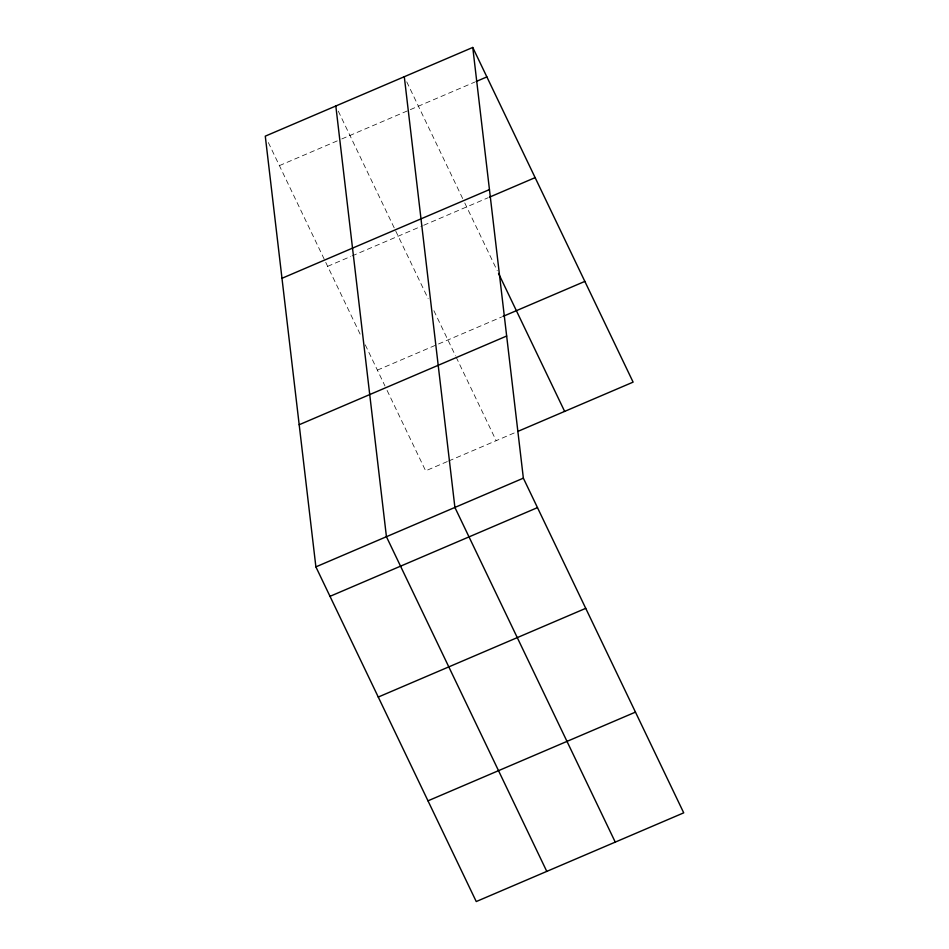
<?xml version="1.0" encoding="UTF-8"?>
<svg xmlns="http://www.w3.org/2000/svg" width="949" height="949" viewBox="0 0 949 949"><rect width="100%" height="100%" fill="white"/><g stroke="black" fill="none" stroke-linecap="round" stroke-linejoin="round"><path stroke-width="0.71" stroke-dasharray="4.75 3.56" d="M279.397 165.624L340.442 139.527M341.806 138.945L409.007 110.203M410.359 109.633L474.797 82.077M327.654 266.349L350.715 256.479M352.079 255.91L422.364 225.85M423.705 225.281L488.142 197.724M377.382 370.122L501.618 316.99M447.335 461.558L425.638 470.834L385.626 387.346M448.699 460.977L516.315 432.068M406.753 81.851L464.132 201.603M464.761 202.932L497.264 270.762M338.283 111.128L428.153 298.71M433.895 310.691L455.532 355.863M456.172 357.18L496.173 440.68M268.353 142.564L325.116 261.046M325.756 262.375L360.798 335.531M365.27 344.843L384.997 386.018"/><path stroke-width="1.42" d="M472.756 47.45L265.281 136.158L315.887 566.873L476.244 901.55L683.719 812.842L523.362 478.166L472.756 47.45L633.113 382.127L517.656 431.487M476.137 81.507L486.873 76.916M281.983 278.294L489.459 189.586M489.494 197.155L535.129 177.629M502.958 316.42L584.857 281.402M299.184 424.737L506.671 336.029M315.887 566.873L523.362 478.166M330.003 596.34L537.478 507.62M378.26 697.052L585.735 608.345M427.987 800.826L635.462 712.118M498.533 273.431L564.643 411.403M615.249 842.107L454.903 507.442L404.298 76.727M546.778 871.384L386.433 536.719L335.827 106.003"/></g></svg>
